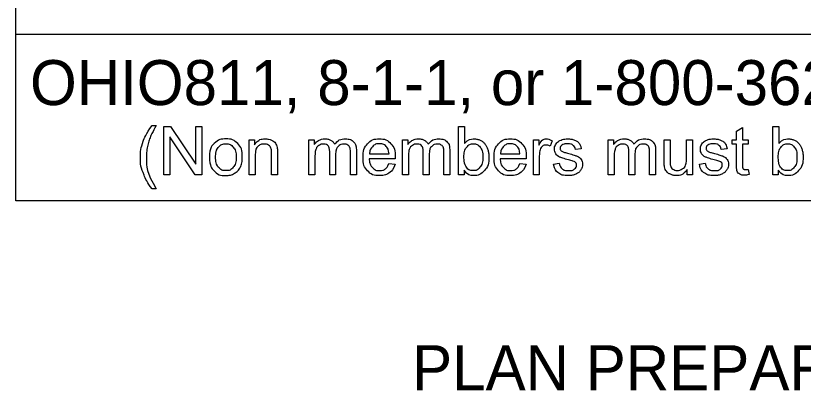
# Model space of a CAD drawing. Extents: x -42 to 202, y -27 to 49.
# Drawn here: x -41.339 to -38.885, y -25.856 to -24.691 of the extents above; entities that cross this region are included whole.
import ezdxf

# ---------------------------------------------------------------- set-up
doc = ezdxf.new("R2010")
doc.units = 0
doc.layers.add('GM_X_County', color=7, linetype='Continuous')
doc.layers.add('GM_X_Section', color=7, linetype='Continuous')

msp = doc.modelspace()

# ---------------------------------------------------------------- linework, layer by layer
at = {"layer": 'GM_X_County'}
for points in [[(-40.9141, -25.0325), (-40.9009, -25.0325)], [(-40.8773, -25.1852), (-40.8773, -25.035), (-40.857, -25.035), (-40.778, -25.1529), (-40.778, -25.035), (-40.759, -25.035), (-40.759, -25.1852), (-40.7793, -25.1852), (-40.8583, -25.0672), (-40.8583, -25.1852), (-40.8773, -25.1852)], [(-39.9419, -25.1852), (-39.9589, -25.1852), (-39.9589, -25.035), (-39.9405, -25.035), (-39.9405, -25.0885)], [(-39.0929, -25.1533), (-39.0929, -25.0906), (-39.1066, -25.0906), (-39.1066, -25.0763), (-39.0929, -25.0763), (-39.0929, -25.0494), (-39.0745, -25.0383), (-39.0745, -25.0763), (-39.0561, -25.0763), (-39.0561, -25.0906), (-39.0745, -25.0906), (-39.0745, -25.1544)], [(-38.9628, -25.1852), (-38.9799, -25.1852), (-38.9799, -25.035), (-38.9614, -25.035), (-38.9614, -25.0885)], [(-40.6114, -25.1852), (-40.6114, -25.0763), (-40.5948, -25.0763), (-40.5948, -25.0918)], [(-40.425, -25.1852), (-40.425, -25.0763), (-40.4085, -25.0763), (-40.4085, -25.0917)], [(-40.1336, -25.1852), (-40.1336, -25.0763), (-40.1171, -25.0763), (-40.1171, -25.0917)], [(-39.7258, -25.1852), (-39.7258, -25.0763), (-39.7092, -25.0763), (-39.7092, -25.0928)], [(-39.4926, -25.1852), (-39.4926, -25.0763), (-39.4761, -25.0763), (-39.4761, -25.0917)], [(-39.3183, -25.1437), (-39.3183, -25.0763), (-39.2998, -25.0763), (-39.2998, -25.1366)], [(-39.2486, -25.1346), (-39.2486, -25.0763), (-39.2302, -25.0763), (-39.2302, -25.1852), (-39.2466, -25.1852)], [(-39.6668, -25.0798), (-39.6732, -25.0969)], [(-40.5929, -25.1258), (-40.5929, -25.1852), (-40.6114, -25.1852)], [(-40.523, -25.1183), (-40.523, -25.1852), (-40.5414, -25.1852), (-40.5414, -25.119)], [(-40.3419, -25.122), (-40.3419, -25.1852), (-40.3603, -25.1852), (-40.3603, -25.1145)], [(-40.2774, -25.1105), (-40.2774, -25.1852), (-40.2959, -25.1852), (-40.2959, -25.1167)], [(-40.2363, -25.1204), (-40.1756, -25.1204)], [(-40.0505, -25.122), (-40.0505, -25.1852), (-40.0689, -25.1852), (-40.0689, -25.1145)], [(-39.9861, -25.1105), (-39.9861, -25.1852), (-40.0045, -25.1852), (-40.0045, -25.1167)], [(-39.8283, -25.1204), (-39.7676, -25.1204)], [(-39.5768, -25.1045), (-39.5949, -25.1069)], [(-39.4095, -25.122), (-39.4095, -25.1852), (-39.4279, -25.1852), (-39.4279, -25.1145)], [(-39.3451, -25.1105), (-39.3451, -25.1852), (-39.3635, -25.1852), (-39.3635, -25.1167)], [(-39.1222, -25.1045), (-39.1403, -25.1069)], [(-40.4065, -25.1288), (-40.4065, -25.1852), (-40.425, -25.1852)], [(-40.1562, -25.1355), (-40.2374, -25.1355)], [(-40.1758, -25.15), (-40.1567, -25.1524)], [(-40.1152, -25.1288), (-40.1152, -25.1852), (-40.1336, -25.1852)], [(-39.7482, -25.1355), (-39.8294, -25.1355)], [(-39.7678, -25.15), (-39.7487, -25.1524)], [(-39.7074, -25.1282), (-39.7074, -25.1852), (-39.7258, -25.1852)], [(-39.6632, -25.1527), (-39.645, -25.1498)], [(-39.4742, -25.1288), (-39.4742, -25.1852), (-39.4926, -25.1852)], [(-39.2086, -25.1527), (-39.1904, -25.1498)], [(-39.9419, -25.1715), (-39.9419, -25.1852)], [(-39.2466, -25.1852), (-39.2466, -25.1691)], [(-39.0561, -25.1687), (-39.0534, -25.185)], [(-38.9628, -25.1715), (-38.9628, -25.1852)], [(-40.9009, -25.2293), (-40.9141, -25.2293)]]:
    msp.add_lwpolyline(points, dxfattribs=at)
for points in [[(-40.9141, -25.2293), (-40.9293, -25.2101), (-40.9399, -25.1843), (-40.9505, -25.1585), (-40.9505, -25.1308), (-40.9505, -25.1064), (-40.9426, -25.0841), (-40.9333, -25.0582), (-40.9141, -25.0325)], [(-40.9009, -25.0325), (-40.9133, -25.0538), (-40.9173, -25.0629), (-40.9235, -25.077), (-40.9271, -25.0924), (-40.9315, -25.1116), (-40.9315, -25.1309), (-40.9315, -25.1802), (-40.9009, -25.2293)], [(-40.7349, -25.1307), (-40.7349, -25.1005), (-40.7181, -25.086), (-40.704, -25.0739), (-40.6839, -25.0739), (-40.6615, -25.0739), (-40.6472, -25.0886), (-40.633, -25.1033), (-40.633, -25.1292), (-40.633, -25.1502), (-40.6393, -25.1622), (-40.6456, -25.1743), (-40.6576, -25.1809), (-40.6696, -25.1876), (-40.6839, -25.1876), (-40.7067, -25.1876), (-40.7208, -25.1729), (-40.7349, -25.1583), (-40.7349, -25.1307)], [(-40.5948, -25.0918), (-40.5828, -25.0739), (-40.5602, -25.0739), (-40.5504, -25.0739), (-40.5421, -25.0775), (-40.5339, -25.081), (-40.5298, -25.0867), (-40.5257, -25.0925), (-40.524, -25.1004), (-40.523, -25.1055), (-40.523, -25.1183)], [(-40.4085, -25.0917), (-40.4034, -25.0837), (-40.3949, -25.0788), (-40.3863, -25.0739), (-40.3755, -25.0739), (-40.3634, -25.0739), (-40.3557, -25.079), (-40.3479, -25.084), (-40.3447, -25.093), (-40.3318, -25.0739), (-40.3111, -25.0739), (-40.2949, -25.0739), (-40.2862, -25.0829), (-40.2774, -25.0918), (-40.2774, -25.1105)], [(-40.1567, -25.1524), (-40.1612, -25.1691), (-40.1734, -25.1783), (-40.1856, -25.1876), (-40.2046, -25.1876), (-40.2284, -25.1876), (-40.2424, -25.1729), (-40.2564, -25.1582), (-40.2564, -25.1317), (-40.2564, -25.1042), (-40.2422, -25.0891), (-40.2281, -25.0739), (-40.2056, -25.0739), (-40.1838, -25.0739), (-40.1699, -25.0888), (-40.1561, -25.1036), (-40.1561, -25.1306), (-40.1561, -25.1322), (-40.1562, -25.1355)], [(-40.1171, -25.0917), (-40.112, -25.0837), (-40.1035, -25.0788), (-40.095, -25.0739), (-40.0841, -25.0739), (-40.072, -25.0739), (-40.0643, -25.079), (-40.0565, -25.084), (-40.0534, -25.093), (-40.0404, -25.0739), (-40.0197, -25.0739), (-40.0035, -25.0739), (-39.9948, -25.0829), (-39.9861, -25.0918), (-39.9861, -25.1105)], [(-39.9405, -25.0885), (-39.9288, -25.0739), (-39.9107, -25.0739), (-39.9007, -25.0739), (-39.8917, -25.078), (-39.8828, -25.082), (-39.877, -25.0893), (-39.8712, -25.0967), (-39.8679, -25.107), (-39.8646, -25.1173), (-39.8646, -25.1291), (-39.8646, -25.1571), (-39.8785, -25.1723), (-39.8923, -25.1876), (-39.9117, -25.1876), (-39.9309, -25.1876), (-39.9419, -25.1715)], [(-39.7487, -25.1524), (-39.7532, -25.1691), (-39.7654, -25.1783), (-39.7776, -25.1876), (-39.7966, -25.1876), (-39.8204, -25.1876), (-39.8344, -25.1729), (-39.8484, -25.1582), (-39.8484, -25.1317), (-39.8484, -25.1042), (-39.8342, -25.0891), (-39.8201, -25.0739), (-39.7976, -25.0739), (-39.7758, -25.0739), (-39.7619, -25.0888), (-39.7481, -25.1036), (-39.7481, -25.1306), (-39.7481, -25.1322), (-39.7482, -25.1355)], [(-39.7092, -25.0928), (-39.7029, -25.0813), (-39.6975, -25.0776), (-39.6921, -25.0739), (-39.6857, -25.0739), (-39.6764, -25.0739), (-39.6668, -25.0798)], [(-39.645, -25.1498), (-39.6435, -25.1608), (-39.6364, -25.1666), (-39.6294, -25.1725), (-39.6168, -25.1725), (-39.604, -25.1725), (-39.5978, -25.1673), (-39.5917, -25.1621), (-39.5917, -25.1551), (-39.5917, -25.1489), (-39.5971, -25.1453), (-39.6009, -25.1428), (-39.616, -25.139), (-39.6363, -25.1339), (-39.6442, -25.1302), (-39.652, -25.1264), (-39.6561, -25.1198), (-39.6601, -25.1132), (-39.6601, -25.1052), (-39.6601, -25.098), (-39.6568, -25.0918), (-39.6534, -25.0856), (-39.6477, -25.0815), (-39.6434, -25.0783), (-39.636, -25.0761), (-39.6285, -25.0739), (-39.62, -25.0739), (-39.6072, -25.0739), (-39.5975, -25.0776), (-39.5878, -25.0813), (-39.5832, -25.0876), (-39.5785, -25.0939), (-39.5768, -25.1045)], [(-39.4761, -25.0917), (-39.471, -25.0837), (-39.4625, -25.0788), (-39.454, -25.0739), (-39.4431, -25.0739), (-39.431, -25.0739), (-39.4233, -25.079), (-39.4155, -25.084), (-39.4124, -25.093), (-39.3994, -25.0739), (-39.3787, -25.0739), (-39.3625, -25.0739), (-39.3538, -25.0829), (-39.3451, -25.0918), (-39.3451, -25.1105)], [(-39.1904, -25.1498), (-39.1889, -25.1608), (-39.1819, -25.1666), (-39.1748, -25.1725), (-39.1622, -25.1725), (-39.1494, -25.1725), (-39.1433, -25.1673), (-39.1371, -25.1621), (-39.1371, -25.1551), (-39.1371, -25.1489), (-39.1426, -25.1453), (-39.1464, -25.1428), (-39.1614, -25.139), (-39.1817, -25.1339), (-39.1896, -25.1302), (-39.1974, -25.1264), (-39.2015, -25.1198), (-39.2055, -25.1132), (-39.2055, -25.1052), (-39.2055, -25.098), (-39.2022, -25.0918), (-39.1989, -25.0856), (-39.1931, -25.0815), (-39.1888, -25.0783), (-39.1814, -25.0761), (-39.1739, -25.0739), (-39.1654, -25.0739), (-39.1526, -25.0739), (-39.1429, -25.0776), (-39.1332, -25.0813), (-39.1286, -25.0876), (-39.124, -25.0939), (-39.1222, -25.1045)], [(-38.9614, -25.0885), (-38.9498, -25.0739), (-38.9316, -25.0739), (-38.9216, -25.0739), (-38.9126, -25.078), (-38.9037, -25.082), (-38.8979, -25.0893), (-38.8921, -25.0967), (-38.8888, -25.107), (-38.8856, -25.1173), (-38.8856, -25.1291), (-38.8856, -25.1571), (-38.8994, -25.1723), (-38.9132, -25.1876), (-38.9326, -25.1876), (-38.9518, -25.1876), (-38.9628, -25.1715)], [(-40.7159, -25.1308), (-40.7159, -25.1517), (-40.7068, -25.1621), (-40.6977, -25.1725), (-40.6839, -25.1725), (-40.6702, -25.1725), (-40.6611, -25.162), (-40.652, -25.1516), (-40.652, -25.1301), (-40.652, -25.1099), (-40.6611, -25.0995), (-40.6703, -25.0891), (-40.6839, -25.0891), (-40.6977, -25.0891), (-40.7068, -25.0995), (-40.7159, -25.1098), (-40.7159, -25.1308)], [(-40.5414, -25.119), (-40.5414, -25.1078), (-40.5436, -25.1022), (-40.5457, -25.0966), (-40.5512, -25.0933), (-40.5567, -25.0899), (-40.5641, -25.0899), (-40.5758, -25.0899), (-40.5844, -25.0974), (-40.5929, -25.1049), (-40.5929, -25.1258)], [(-40.3603, -25.1145), (-40.3603, -25.1022), (-40.3648, -25.0961), (-40.3693, -25.0899), (-40.3796, -25.0899), (-40.3874, -25.0899), (-40.394, -25.094), (-40.4006, -25.0981), (-40.4036, -25.106), (-40.4065, -25.1139), (-40.4065, -25.1288)], [(-40.2959, -25.1167), (-40.2959, -25.1056), (-40.2977, -25.1007), (-40.2995, -25.0959), (-40.3042, -25.0929), (-40.3089, -25.0899), (-40.3152, -25.0899), (-40.3267, -25.0899), (-40.3343, -25.0976), (-40.3419, -25.1052), (-40.3419, -25.122)], [(-40.1756, -25.1204), (-40.1768, -25.1066), (-40.1825, -25.0997), (-40.1914, -25.089), (-40.2054, -25.089), (-40.2181, -25.089), (-40.2268, -25.0976), (-40.2354, -25.1061), (-40.2363, -25.1204)], [(-40.0689, -25.1145), (-40.0689, -25.1022), (-40.0734, -25.0961), (-40.0779, -25.0899), (-40.0882, -25.0899), (-40.096, -25.0899), (-40.1026, -25.094), (-40.1092, -25.0981), (-40.1122, -25.106), (-40.1152, -25.1139), (-40.1152, -25.1288)], [(-40.0045, -25.1167), (-40.0045, -25.1056), (-40.0063, -25.1007), (-40.0081, -25.0959), (-40.0128, -25.0929), (-40.0175, -25.0899), (-40.0239, -25.0899), (-40.0353, -25.0899), (-40.0429, -25.0976), (-40.0505, -25.1052), (-40.0505, -25.122)], [(-39.9421, -25.1299), (-39.9421, -25.1495), (-39.9368, -25.1582), (-39.9281, -25.1725), (-39.9133, -25.1725), (-39.9012, -25.1725), (-39.8924, -25.162), (-39.8836, -25.1514), (-39.8836, -25.1306), (-39.8836, -25.1093), (-39.8921, -25.0992), (-39.9005, -25.089), (-39.9125, -25.089), (-39.9245, -25.089), (-39.9333, -25.0995), (-39.9421, -25.11), (-39.9421, -25.1299)], [(-39.7676, -25.1204), (-39.7688, -25.1066), (-39.7745, -25.0997), (-39.7834, -25.089), (-39.7974, -25.089), (-39.8101, -25.089), (-39.8188, -25.0976), (-39.8274, -25.1061), (-39.8283, -25.1204)], [(-39.6732, -25.0969), (-39.6799, -25.0929), (-39.6867, -25.0929), (-39.6927, -25.0929), (-39.6975, -25.0966), (-39.7023, -25.1002), (-39.7043, -25.1067), (-39.7074, -25.1165), (-39.7074, -25.1282)], [(-39.5949, -25.1069), (-39.5961, -25.0985), (-39.602, -25.0938), (-39.6079, -25.089), (-39.6187, -25.089), (-39.6314, -25.089), (-39.6368, -25.0932), (-39.6423, -25.0974), (-39.6423, -25.1031), (-39.6423, -25.1067), (-39.64, -25.1096), (-39.6378, -25.1125), (-39.6329, -25.1145), (-39.6302, -25.1155), (-39.6166, -25.1192), (-39.597, -25.1244), (-39.5893, -25.1277), (-39.5815, -25.1311), (-39.5771, -25.1374), (-39.5727, -25.1438), (-39.5727, -25.1532), (-39.5727, -25.1624), (-39.5781, -25.1705), (-39.5835, -25.1787), (-39.5936, -25.1831), (-39.6038, -25.1876), (-39.6166, -25.1876), (-39.6379, -25.1876), (-39.649, -25.1788), (-39.6601, -25.17), (-39.6632, -25.1527)], [(-39.4279, -25.1145), (-39.4279, -25.1022), (-39.4324, -25.0961), (-39.437, -25.0899), (-39.4472, -25.0899), (-39.455, -25.0899), (-39.4616, -25.094), (-39.4682, -25.0981), (-39.4712, -25.106), (-39.4742, -25.1139), (-39.4742, -25.1288)], [(-39.3635, -25.1167), (-39.3635, -25.1056), (-39.3653, -25.1007), (-39.3671, -25.0959), (-39.3718, -25.0929), (-39.3765, -25.0899), (-39.3829, -25.0899), (-39.3943, -25.0899), (-39.4019, -25.0976), (-39.4095, -25.1052), (-39.4095, -25.122)], [(-39.1403, -25.1069), (-39.1415, -25.0985), (-39.1474, -25.0938), (-39.1533, -25.089), (-39.1641, -25.089), (-39.1768, -25.089), (-39.1823, -25.0932), (-39.1877, -25.0974), (-39.1877, -25.1031), (-39.1877, -25.1067), (-39.1854, -25.1096), (-39.1832, -25.1125), (-39.1784, -25.1145), (-39.1756, -25.1155), (-39.1621, -25.1192), (-39.1425, -25.1244), (-39.1347, -25.1277), (-39.1269, -25.1311), (-39.1225, -25.1374), (-39.1181, -25.1438), (-39.1181, -25.1532), (-39.1181, -25.1624), (-39.1235, -25.1705), (-39.1289, -25.1787), (-39.139, -25.1831), (-39.1492, -25.1876), (-39.162, -25.1876), (-39.1833, -25.1876), (-39.1944, -25.1788), (-39.2056, -25.17), (-39.2086, -25.1527)], [(-38.963, -25.1299), (-38.963, -25.1495), (-38.9577, -25.1582), (-38.949, -25.1725), (-38.9342, -25.1725), (-38.9221, -25.1725), (-38.9134, -25.162), (-38.9046, -25.1514), (-38.9046, -25.1306), (-38.9046, -25.1093), (-38.913, -25.0992), (-38.9214, -25.089), (-38.9334, -25.089), (-38.9455, -25.089), (-38.9542, -25.0995), (-38.963, -25.11), (-38.963, -25.1299)], [(-40.2374, -25.1355), (-40.2363, -25.1534), (-40.2272, -25.1629), (-40.2181, -25.1725), (-40.2045, -25.1725), (-40.1943, -25.1725), (-40.1872, -25.1671), (-40.18, -25.1618), (-40.1758, -25.15)], [(-39.8294, -25.1355), (-39.8284, -25.1534), (-39.8192, -25.1629), (-39.8101, -25.1725), (-39.7965, -25.1725), (-39.7863, -25.1725), (-39.7792, -25.1671), (-39.772, -25.1618), (-39.7678, -25.15)], [(-39.2466, -25.1691), (-39.2593, -25.1876), (-39.2811, -25.1876), (-39.2907, -25.1876), (-39.2991, -25.1839), (-39.3074, -25.1802), (-39.3115, -25.1746), (-39.3155, -25.169), (-39.3171, -25.1609), (-39.3183, -25.1555), (-39.3183, -25.1437)], [(-39.2998, -25.1366), (-39.2998, -25.1511), (-39.2987, -25.1561), (-39.297, -25.1634), (-39.2914, -25.1675), (-39.2857, -25.1717), (-39.2774, -25.1717), (-39.2691, -25.1717), (-39.2619, -25.1674), (-39.2546, -25.1632), (-39.2516, -25.1558), (-39.2486, -25.1485), (-39.2486, -25.1346)], [(-39.0534, -25.185), (-39.0612, -25.1867), (-39.0674, -25.1867), (-39.0774, -25.1867), (-39.0829, -25.1835), (-39.0884, -25.1803), (-39.0907, -25.1751), (-39.0929, -25.1699), (-39.0929, -25.1533)], [(-39.0745, -25.1544), (-39.0745, -25.1623), (-39.0735, -25.1646), (-39.0726, -25.1668), (-39.0704, -25.1682), (-39.0682, -25.1695), (-39.0641, -25.1695), (-39.0611, -25.1695), (-39.0561, -25.1687)]]:
    msp.add_open_spline(points, degree=3, dxfattribs=at)
at = {"layer": 'GM_X_Section'}
for p, q in [((-41.3387, -25.2663), (-41.3387, -22.9288)), ((-37.0887, -24.7484), (-41.3387, -24.7484)), ((-37.0887, -25.2663), (-41.3387, -25.2663))]:
    msp.add_line(p, q, dxfattribs=at)

# ---------------------------------------------------------------- texts
at = {"layer": 'GM_X_County'}
for s, p in [('OHIO811, 8-1-1, or 1-800-362-2764', (-41.2942, -24.9685)), ('PLAN PREPARED BY:', (-40.1037, -25.8561))]:
    msp.add_text(s, height=0.14, dxfattribs=at).set_placement(p)

doc.saveas('drawing.dxf')
